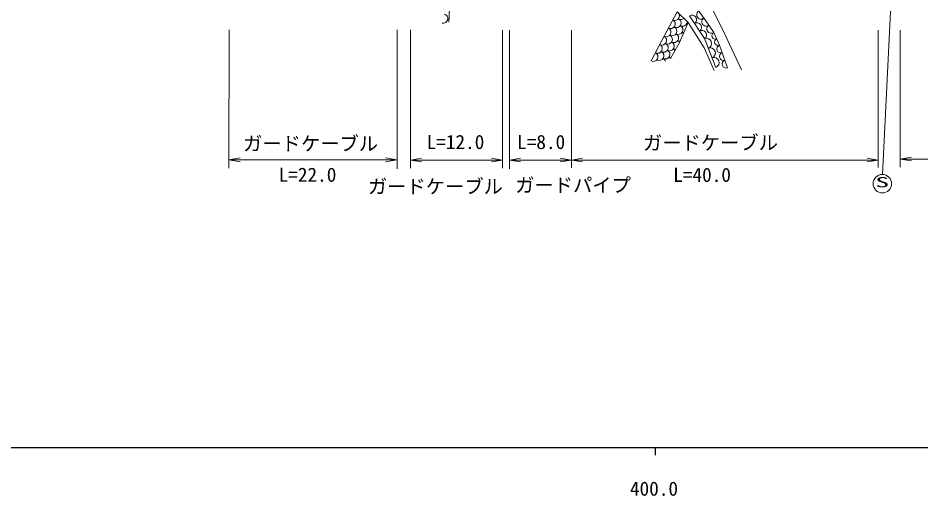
# Model space of a CAD drawing. Units: millimetres, scale not verified. Extents: x 40000 to 680000, y 20000 to 380000.
# Drawn here: x 385418 to 502446, y 198715 to 260679 of the extents above; entities that cross this region are included whole.
import ezdxf
from ezdxf.enums import TextEntityAlignment as Align

# ---------------------------------------------------------------- set-up
doc = ezdxf.new("R2010")
doc.units = ezdxf.units.MM
doc.header["$LTSCALE"] = 1000
for name, color, linetype, lineweight in [('M-BGD', 7, 'Continuous', 13), ('M-STR-STR3', 7, 'Continuous', 13), ('M-TTL-BAND', 7, 'Continuous', 25), ('M-TTL-TXT', 7, 'Continuous', 13)]:
    doc.layers.add(name, color=color, linetype=linetype, lineweight=lineweight)
doc.styles.add('ＭＳ ゴシック', font='')
doc.styles.get('ＭＳ ゴシック').set_extended_font_data('MS Gothic')

# ---------------------------------------------------------------- blocks, each defined once
blk = doc.blocks.new('open_arrow')
at = {"color": 0, "linetype": 'Continuous', "lineweight": -2}
blk.add_lwpolyline([(7.5, 1.25), (0, 0), (7.5, -1.25)], dxfattribs=at)

msp = doc.modelspace()

# ---------------------------------------------------------------- linework, layer by layer
at = {"layer": 'M-BGD'}
for p, q in [((474461, 260453), (472951, 262507)), ((475028, 262615), (477007, 258578)), ((441337, 261940), (441243, 260157)), ((468858, 257751), (470832, 261504)), ((470832, 261504), (472258, 260115)), ((474396, 258007), (472446, 260976)), ((472258, 260115), (471158, 257505)), ((472258, 260115), (474353, 256817)), ((475608, 258802), (474461, 260453)), ((476333, 257152), (475608, 258802)), ((467482, 255124), (468858, 257751)), ((471158, 257505), (469990, 255443)), ((475866, 254275), (474396, 258007)), ((477007, 258578), (479176, 253956)), ((474353, 256817), (475624, 253863)), ((477379, 254232), (476333, 257152))]:
    msp.add_line(p, q, dxfattribs=at)
for centre, radius, start, end in [((440508, 260603), 612, 258.20562, 78.20562), ((470553, 260972), 600, 242.29189, 62.29189), ((472771, 260481), 592, 303.30444, 123.30444), ((473948, 261118), 570, 125.64913, 305.64913), ((469995, 259909), 600, 242.29189, 62.29189), ((470763, 260037), 600, 242.29189, 62.29189), ((471322, 261100), 600, 242.29189, 308.33035), ((471548, 260224), 600, 242.29189, 359.82946), ((473421, 259491), 592, 303.30444, 123.30444), ((474612, 260192), 570, 125.64913, 305.64913), ((469436, 258846), 600, 242.29189, 62.29189), ((470205, 258974), 600, 242.29189, 62.29189), ((470990, 259160), 600, 242.29189, 62.29189), ((471249, 258274), 600, 48.24565, 62.29189), ((474071, 258502), 592, 303.30444, 123.30444), ((475276, 259266), 570, 125.64913, 305.64913), ((475789, 258390), 451, 113.69645, 293.69645), ((468878, 257782), 600, 242.29189, 62.29189), ((469646, 257910), 600, 242.29189, 62.29189), ((469873, 257034), 600, 242.29189, 62.29189), ((470431, 258097), 600, 242.29189, 62.29189), ((470690, 257211), 600, 38.20983, 62.29189), ((471249, 258274), 600, 242.29189, 265.76302), ((474641, 257385), 668, 291.49524, 111.49524), ((476152, 257564), 451, 113.69645, 293.69645), ((468319, 256719), 600, 242.29189, 62.29189), ((468529, 255784), 600, 242.29189, 62.29189), ((469088, 256847), 600, 242.29189, 62.29189), ((469314, 255970), 600, 242.29189, 62.29189), ((470082, 256128), 600, 36.6764, 62.29189), ((470690, 257211), 600, 242.29189, 263.48979), ((475131, 256141), 668, 291.49524, 111.49524), ((476507, 256665), 517, 109.72269, 289.72269), ((467761, 255656), 600, 242.29189, 62.29189), ((468756, 254907), 600, 16.72216, 62.29189), ((469524, 255064), 600, 35.98469, 62.29189), ((470082, 256128), 600, 242.29189, 261.49421), ((475621, 254897), 668, 291.49524, 111.49524), ((476856, 255692), 517, 109.72269, 289.72269), ((477205, 254719), 517, 109.72269, 289.72269)]:
    msp.add_arc(centre, radius, start, end, dxfattribs=at)
at = {"layer": 'M-STR-STR3'}
for p, q in [((412775, 259165), (412750, 241215)), ((434565, 259135), (434563, 241150)), ((436267, 259133), (436265, 241213)), ((448228, 259116), (448227, 241212)), ((449101, 259115), (449099, 241144)), ((457137, 259104), (457135, 241280)), ((496907, 259090), (496905, 241289)), ((499774, 259090), (499772, 241340)), ((412752, 242298), (434504, 242296)), ((436265, 242273), (448227, 242271)), ((449099, 242271), (457144, 242270)), ((457144, 242270), (496905, 242266)), ((499773, 242387), (557889, 242381))]:
    msp.add_line(p, q, dxfattribs=at)
at = {"layer": 'M-TTL-BAND'}
for p, q in [((40000, 205000), (579000, 205000)), ((468000, 205000), (468000, 204000))]:
    msp.add_line(p, q, dxfattribs=at)
at = {"layer": 'M-TTL-TXT'}
msp.add_line((497460, 240403), (499016, 272334), dxfattribs=at)
msp.add_circle((497446, 239203), 1200, dxfattribs=at)

# ---------------------------------------------------------------- block references
at = {"layer": 'M-STR-STR3', "xscale": 193, "yscale": 193}
for p in [(412752, 242298), (436265, 242273), (449099, 242271), (457144, 242270), (499773, 242387)]:
    msp.add_blockref('open_arrow', p, dxfattribs=at)
at = {"layer": 'M-STR-STR3', "xscale": 193, "yscale": 193, "rotation": 180}
for p in [(434504, 242296), (448227, 242271), (457144, 242270), (496905, 242266)]:
    msp.add_blockref('open_arrow', p, dxfattribs=at)

# ---------------------------------------------------------------- texts
at = {"layer": 'M-STR-STR3', "style": 'ＭＳ ゴシック'}
for s, rotation, p in [('ガードケーブル', 359.994, (414581, 242936)), ('L=12.0', 359.994, (438373, 243148)), ('L=8.0', 359.994, (450101, 243146)), ('ガードケーブル', 0.149, (466413, 243018)), ('L=22.0', 359.994, (419193, 238904)), ('L=40.0', 359.994, (470337, 238882)), ('ガードケーブル', 359.994, (430763, 237379)), ('ガードパイプ', 359.994, (449852, 237549))]:
    msp.add_text(s, height=1833, rotation=rotation, dxfattribs=at).set_placement(p, align=Align.BOTTOM_LEFT)
at = {"layer": 'M-TTL-BAND', "style": 'ＭＳ ゴシック'}
msp.add_text('400.0', height=1833, dxfattribs=at).set_placement((467844, 198195), align=Align.BOTTOM_CENTER)
at = {"layer": 'M-TTL-TXT', "style": 'ＭＳ ゴシック', "width": 2}
msp.add_text('S', height=1320, rotation=359.994, dxfattribs=at).set_placement((496527, 238340), align=Align.BOTTOM_LEFT)

doc.saveas('drawing.dxf')
